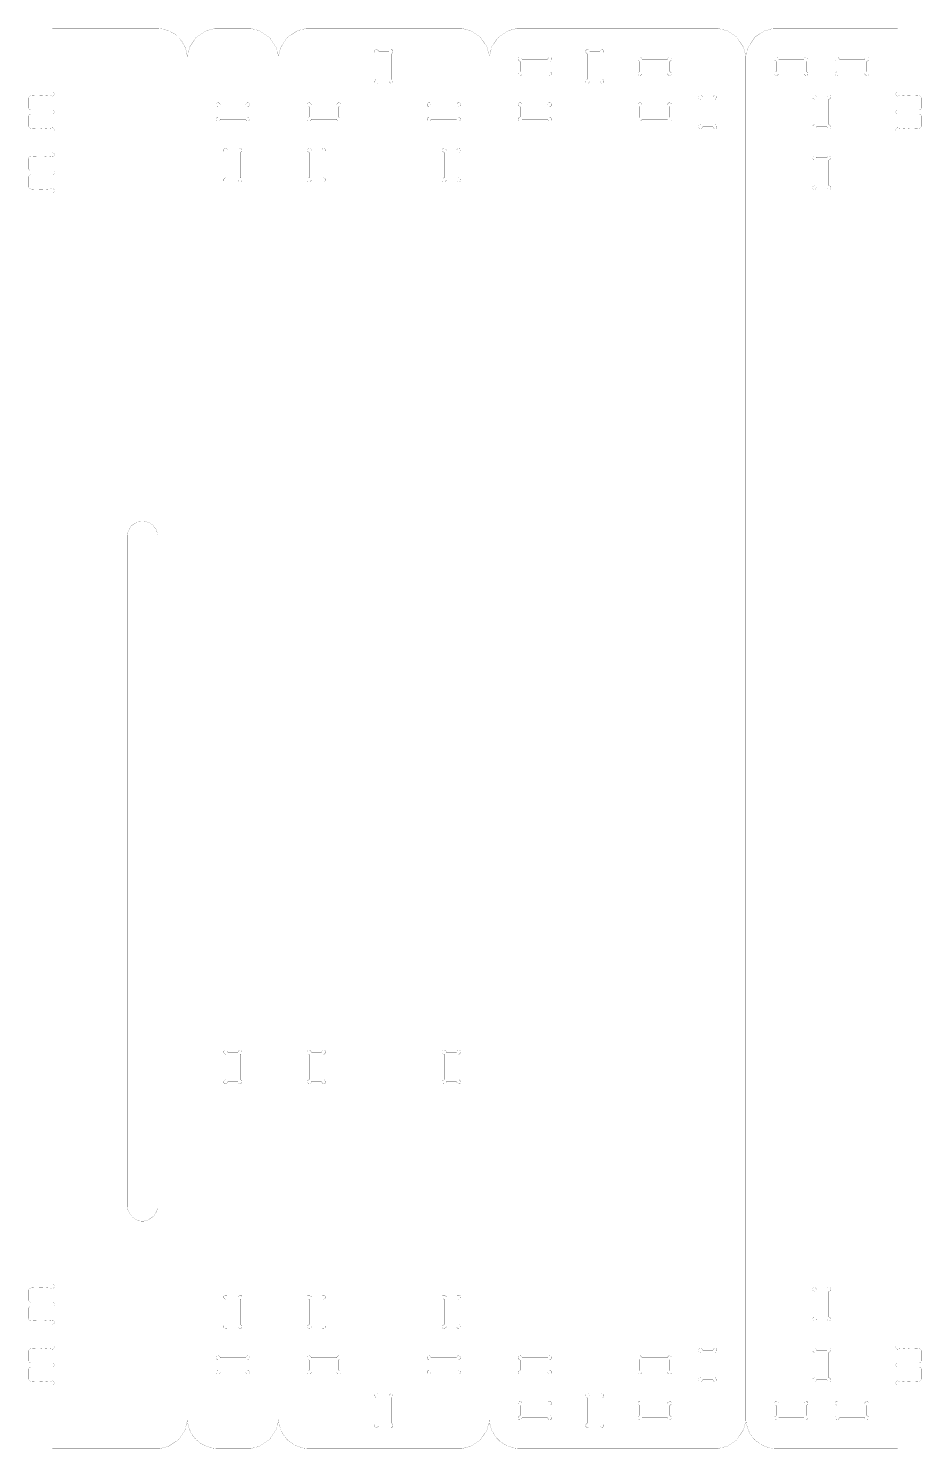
# Model space of a CAD drawing. Extents: x 0.1 to 59.9, y 0.1 to 11.9.
# Drawn here: x 36.07 to 43.42, y 0.24 to 11.93 of the extents above; entities that cross this region are included whole.
import ezdxf

# ---------------------------------------------------------------- set-up
doc = ezdxf.new("R2010")
doc.units = 0
doc.layers.add('L0D0_0', color=1, linetype='CONTINUOUS')

msp = doc.modelspace()

# ---------------------------------------------------------------- linework, layer by layer
at = {"layer": 'L0D0_0', "const_width": 0.001}
for points in [[(37.124, 11.932), (36.263, 11.932)], [(36.263, 11.409), (36.263, 11.932)], [(37.374, 11.682), (37.374, 11.694), (37.369, 11.731), (37.355, 11.778), (37.332, 11.821), (37.31, 11.85), (37.301, 11.859), (37.292, 11.868), (37.263, 11.89), (37.22, 11.913), (37.173, 11.927), (37.136, 11.932), (37.124, 11.932)], [(37.624, 11.932), (37.6, 11.932), (37.527, 11.912), (37.447, 11.859), (37.394, 11.779), (37.374, 11.706), (37.374, 11.682)], [(37.624, 11.932), (37.874, 11.932)], [(38.124, 11.682), (38.124, 11.706), (38.105, 11.779), (38.051, 11.859), (37.972, 11.912), (37.899, 11.932), (37.874, 11.932)], [(38.374, 11.932), (38.35, 11.932), (38.277, 11.912), (38.197, 11.859), (38.144, 11.779), (38.124, 11.706), (38.124, 11.682)], [(38.374, 11.932), (39.611, 11.932)], [(39.861, 11.682), (39.861, 11.706), (39.841, 11.779), (39.787, 11.859), (39.708, 11.912), (39.635, 11.932), (39.611, 11.932)], [(40.111, 11.932), (40.086, 11.932), (40.013, 11.912), (39.934, 11.859), (39.88, 11.779), (39.861, 11.706), (39.861, 11.682)], [(41.722, 11.932), (40.111, 11.932)], [(41.972, 11.682), (41.972, 11.706), (41.952, 11.779), (41.899, 11.859), (41.819, 11.912), (41.746, 11.932), (41.722, 11.932)], [(42.222, 11.932), (42.198, 11.932), (42.125, 11.912), (42.045, 11.859), (41.992, 11.779), (41.972, 11.706), (41.972, 11.682)], [(42.222, 11.932), (43.222, 11.932)], [(43.222, 11.932), (43.222, 11.409)], [(38.95, 11.742), (38.95, 11.745), (38.939, 11.757), (38.924, 11.756), (38.921, 11.753), (38.918, 11.751), (38.917, 11.735), (38.929, 11.725), (38.933, 11.725)], [(38.933, 11.514), (38.933, 11.725)], [(39.035, 11.742), (38.95, 11.742)], [(39.052, 11.725), (39.056, 11.725), (39.067, 11.735), (39.066, 11.751), (39.064, 11.753), (39.061, 11.756), (39.046, 11.757), (39.035, 11.745), (39.035, 11.742)], [(39.052, 11.514), (39.052, 11.725)], [(40.13, 11.679), (40.13, 11.683), (40.12, 11.695), (40.104, 11.694), (40.102, 11.691), (40.099, 11.688), (40.098, 11.673), (40.11, 11.662), (40.114, 11.662)], [(40.358, 11.662), (40.361, 11.662), (40.373, 11.673), (40.372, 11.688), (40.369, 11.691), (40.367, 11.694), (40.351, 11.695), (40.341, 11.683), (40.341, 11.679)], [(40.686, 11.742), (40.686, 11.745), (40.676, 11.757), (40.66, 11.756), (40.657, 11.753), (40.655, 11.751), (40.654, 11.735), (40.665, 11.725), (40.669, 11.725)], [(40.669, 11.514), (40.669, 11.725)], [(40.772, 11.742), (40.686, 11.742)], [(40.788, 11.725), (40.792, 11.725), (40.804, 11.735), (40.803, 11.751), (40.8, 11.753), (40.797, 11.756), (40.782, 11.757), (40.772, 11.745), (40.772, 11.742)], [(40.788, 11.514), (40.788, 11.725)], [(41.117, 11.679), (41.117, 11.683), (41.106, 11.695), (41.091, 11.694), (41.088, 11.691), (41.085, 11.688), (41.084, 11.673), (41.096, 11.662), (41.1, 11.662)], [(41.344, 11.662), (41.348, 11.662), (41.359, 11.673), (41.358, 11.688), (41.356, 11.691), (41.353, 11.694), (41.338, 11.695), (41.327, 11.683), (41.327, 11.679)], [(42.242, 11.679), (42.242, 11.683), (42.231, 11.695), (42.216, 11.694), (42.213, 11.691), (42.21, 11.688), (42.209, 11.673), (42.221, 11.662), (42.225, 11.662)], [(42.469, 11.662), (42.473, 11.662), (42.484, 11.673), (42.483, 11.688), (42.481, 11.691), (42.478, 11.694), (42.463, 11.695), (42.452, 11.683), (42.452, 11.679)], [(42.742, 11.679), (42.742, 11.683), (42.731, 11.695), (42.716, 11.694), (42.713, 11.691), (42.71, 11.688), (42.709, 11.673), (42.721, 11.662), (42.725, 11.662)], [(42.969, 11.662), (42.973, 11.662), (42.984, 11.673), (42.983, 11.688), (42.981, 11.691), (42.978, 11.694), (42.963, 11.695), (42.952, 11.683), (42.952, 11.679)], [(37.374, 11.682), (37.374, 0.492)], [(38.124, 11.682), (38.124, 0.492)], [(39.861, 0.492), (39.861, 11.682)], [(40.114, 11.577), (40.11, 11.577), (40.098, 11.566), (40.099, 11.551), (40.102, 11.548), (40.104, 11.546), (40.12, 11.545), (40.13, 11.556), (40.13, 11.56)], [(40.114, 11.577), (40.114, 11.662)], [(40.13, 11.679), (40.341, 11.679)], [(40.341, 11.56), (40.341, 11.556), (40.351, 11.545), (40.367, 11.546), (40.369, 11.548), (40.372, 11.551), (40.373, 11.566), (40.361, 11.577), (40.358, 11.577)], [(40.358, 11.577), (40.358, 11.662)], [(41.1, 11.577), (41.096, 11.577), (41.084, 11.566), (41.085, 11.551), (41.088, 11.548), (41.091, 11.546), (41.106, 11.545), (41.117, 11.556), (41.117, 11.56)], [(41.1, 11.577), (41.1, 11.662)], [(41.117, 11.679), (41.327, 11.679)], [(41.327, 11.56), (41.327, 11.556), (41.338, 11.545), (41.353, 11.546), (41.356, 11.548), (41.358, 11.551), (41.359, 11.566), (41.348, 11.577), (41.344, 11.577)], [(41.344, 11.577), (41.344, 11.662)], [(41.972, 11.682), (41.972, 0.492)], [(42.225, 11.577), (42.221, 11.577), (42.209, 11.566), (42.21, 11.551), (42.213, 11.548), (42.216, 11.546), (42.231, 11.545), (42.242, 11.556), (42.242, 11.56)], [(42.225, 11.662), (42.225, 11.577)], [(42.242, 11.679), (42.452, 11.679)], [(42.452, 11.56), (42.452, 11.556), (42.463, 11.545), (42.478, 11.546), (42.481, 11.548), (42.483, 11.551), (42.484, 11.566), (42.473, 11.577), (42.469, 11.577)], [(42.469, 11.662), (42.469, 11.577)], [(42.725, 11.577), (42.721, 11.577), (42.709, 11.566), (42.71, 11.551), (42.713, 11.548), (42.716, 11.546), (42.731, 11.545), (42.742, 11.556), (42.742, 11.56)], [(42.725, 11.662), (42.725, 11.577)], [(42.742, 11.679), (42.952, 11.679)], [(42.952, 11.56), (42.952, 11.556), (42.963, 11.545), (42.978, 11.546), (42.981, 11.548), (42.983, 11.551), (42.984, 11.566), (42.973, 11.577), (42.969, 11.577)], [(42.969, 11.662), (42.969, 11.577)], [(38.933, 11.514), (38.929, 11.514), (38.917, 11.504), (38.918, 11.488), (38.921, 11.486), (38.924, 11.483), (38.939, 11.482), (38.95, 11.494), (38.95, 11.497)], [(39.035, 11.497), (38.95, 11.497)], [(39.035, 11.497), (39.035, 11.494), (39.046, 11.482), (39.061, 11.483), (39.064, 11.486), (39.066, 11.488), (39.067, 11.504), (39.056, 11.514), (39.052, 11.514)], [(40.13, 11.56), (40.341, 11.56)], [(40.669, 11.514), (40.665, 11.514), (40.654, 11.504), (40.655, 11.488), (40.657, 11.486), (40.66, 11.483), (40.676, 11.482), (40.686, 11.494), (40.686, 11.497)], [(40.772, 11.497), (40.686, 11.497)], [(40.772, 11.497), (40.772, 11.494), (40.782, 11.482), (40.797, 11.483), (40.8, 11.486), (40.803, 11.488), (40.804, 11.504), (40.792, 11.514), (40.788, 11.514)], [(41.117, 11.56), (41.327, 11.56)], [(42.242, 11.56), (42.452, 11.56)], [(42.742, 11.56), (42.952, 11.56)], [(36.083, 11.378), (36.081, 11.378), (36.071, 11.371), (36.066, 11.362), (36.066, 11.358)], [(36.066, 11.358), (36.066, 11.281)], [(36.263, 11.375), (36.248, 11.378), (36.173, 11.383), (36.098, 11.38), (36.083, 11.378)], [(36.263, 11.375), (36.266, 11.375), (36.276, 11.381), (36.28, 11.392), (36.276, 11.404), (36.266, 11.409), (36.263, 11.409)], [(41.617, 11.367), (41.617, 11.37), (41.606, 11.382), (41.591, 11.381), (41.588, 11.378), (41.585, 11.376), (41.584, 11.36), (41.596, 11.35), (41.6, 11.35)], [(41.6, 11.139), (41.6, 11.35)], [(41.702, 11.367), (41.617, 11.367)], [(41.719, 11.35), (41.723, 11.35), (41.734, 11.36), (41.733, 11.376), (41.731, 11.378), (41.728, 11.381), (41.713, 11.382), (41.702, 11.37), (41.702, 11.367)], [(41.719, 11.139), (41.719, 11.35)], [(42.554, 11.367), (42.554, 11.37), (42.544, 11.382), (42.528, 11.381), (42.526, 11.378), (42.523, 11.376), (42.522, 11.36), (42.533, 11.35), (42.537, 11.35)], [(42.537, 11.35), (42.537, 11.139)], [(42.64, 11.367), (42.554, 11.367)], [(42.656, 11.35), (42.66, 11.35), (42.672, 11.36), (42.671, 11.376), (42.668, 11.378), (42.666, 11.381), (42.65, 11.382), (42.64, 11.37), (42.64, 11.367)], [(42.656, 11.35), (42.656, 11.139)], [(43.222, 11.409), (43.219, 11.409), (43.209, 11.404), (43.205, 11.392), (43.209, 11.381), (43.219, 11.375), (43.222, 11.375)], [(43.402, 11.378), (43.387, 11.38), (43.312, 11.383), (43.237, 11.378), (43.222, 11.375)], [(43.419, 11.358), (43.419, 11.362), (43.414, 11.371), (43.404, 11.378), (43.402, 11.378)], [(43.419, 11.281), (43.419, 11.358)], [(36.066, 11.281), (36.066, 11.277), (36.072, 11.267), (36.082, 11.261), (36.086, 11.261)], [(36.086, 11.228), (36.082, 11.228), (36.072, 11.222), (36.066, 11.212), (36.066, 11.208)], [(36.086, 11.261), (36.263, 11.261)], [(36.086, 11.228), (36.263, 11.228)], [(36.263, 11.228), (36.266, 11.228), (36.276, 11.233), (36.28, 11.245), (36.276, 11.256), (36.266, 11.261), (36.263, 11.261)], [(37.644, 11.304), (37.644, 11.308), (37.634, 11.32), (37.618, 11.319), (37.615, 11.316), (37.613, 11.313), (37.612, 11.298), (37.623, 11.287), (37.627, 11.287)], [(37.627, 11.287), (37.627, 11.202)], [(37.855, 11.304), (37.644, 11.304)], [(37.871, 11.287), (37.875, 11.287), (37.887, 11.298), (37.886, 11.313), (37.883, 11.316), (37.88, 11.319), (37.865, 11.32), (37.855, 11.308), (37.855, 11.304)], [(37.871, 11.287), (37.871, 11.202)], [(38.394, 11.304), (38.394, 11.308), (38.384, 11.32), (38.368, 11.319), (38.365, 11.316), (38.363, 11.313), (38.362, 11.298), (38.373, 11.287), (38.377, 11.287)], [(38.377, 11.202), (38.377, 11.287)], [(38.394, 11.304), (38.605, 11.304)], [(38.621, 11.287), (38.625, 11.287), (38.637, 11.298), (38.636, 11.313), (38.633, 11.316), (38.63, 11.319), (38.615, 11.32), (38.605, 11.308), (38.605, 11.304)], [(38.621, 11.202), (38.621, 11.287)], [(39.38, 11.304), (39.38, 11.308), (39.37, 11.32), (39.354, 11.319), (39.352, 11.316), (39.349, 11.313), (39.348, 11.298), (39.36, 11.287), (39.364, 11.287)], [(39.364, 11.202), (39.364, 11.287)], [(39.38, 11.304), (39.591, 11.304)], [(39.608, 11.287), (39.611, 11.287), (39.623, 11.298), (39.622, 11.313), (39.619, 11.316), (39.617, 11.319), (39.601, 11.32), (39.591, 11.308), (39.591, 11.304)], [(39.608, 11.202), (39.608, 11.287)], [(40.13, 11.304), (40.13, 11.308), (40.12, 11.32), (40.104, 11.319), (40.102, 11.316), (40.099, 11.313), (40.098, 11.298), (40.11, 11.287), (40.114, 11.287)], [(40.114, 11.202), (40.114, 11.287)], [(40.13, 11.304), (40.341, 11.304)], [(40.358, 11.287), (40.361, 11.287), (40.373, 11.298), (40.372, 11.313), (40.369, 11.316), (40.367, 11.319), (40.351, 11.32), (40.341, 11.308), (40.341, 11.304)], [(40.358, 11.202), (40.358, 11.287)], [(41.117, 11.304), (41.117, 11.308), (41.106, 11.32), (41.091, 11.319), (41.088, 11.316), (41.085, 11.313), (41.084, 11.298), (41.096, 11.287), (41.1, 11.287)], [(41.1, 11.202), (41.1, 11.287)], [(41.117, 11.304), (41.327, 11.304)], [(41.344, 11.287), (41.348, 11.287), (41.359, 11.298), (41.358, 11.313), (41.356, 11.316), (41.353, 11.319), (41.338, 11.32), (41.327, 11.308), (41.327, 11.304)], [(41.344, 11.202), (41.344, 11.287)], [(43.222, 11.261), (43.219, 11.261), (43.209, 11.256), (43.205, 11.245), (43.209, 11.233), (43.219, 11.228), (43.222, 11.228)], [(43.222, 11.261), (43.399, 11.261)], [(43.222, 11.228), (43.399, 11.228)], [(43.399, 11.261), (43.403, 11.261), (43.413, 11.267), (43.419, 11.277), (43.419, 11.281)], [(43.419, 11.208), (43.419, 11.212), (43.413, 11.222), (43.403, 11.228), (43.399, 11.228)], [(36.066, 11.131), (36.066, 11.208)], [(36.066, 11.131), (36.066, 11.127), (36.071, 11.118), (36.081, 11.111), (36.083, 11.111)], [(36.083, 11.111), (36.098, 11.109), (36.173, 11.106), (36.248, 11.111), (36.263, 11.114)], [(36.263, 11.08), (36.266, 11.08), (36.276, 11.085), (36.28, 11.097), (36.276, 11.108), (36.266, 11.114), (36.263, 11.114)], [(37.627, 11.202), (37.623, 11.202), (37.612, 11.191), (37.613, 11.176), (37.615, 11.173), (37.618, 11.171), (37.634, 11.17), (37.644, 11.181), (37.644, 11.185)], [(37.855, 11.185), (37.644, 11.185)], [(37.855, 11.185), (37.855, 11.181), (37.865, 11.17), (37.88, 11.171), (37.883, 11.173), (37.886, 11.176), (37.887, 11.191), (37.875, 11.202), (37.871, 11.202)], [(38.377, 11.202), (38.373, 11.202), (38.362, 11.191), (38.363, 11.176), (38.365, 11.173), (38.368, 11.171), (38.384, 11.17), (38.394, 11.181), (38.394, 11.185)], [(38.394, 11.185), (38.605, 11.185)], [(38.605, 11.185), (38.605, 11.181), (38.615, 11.17), (38.63, 11.171), (38.633, 11.173), (38.636, 11.176), (38.637, 11.191), (38.625, 11.202), (38.621, 11.202)], [(39.364, 11.202), (39.36, 11.202), (39.348, 11.191), (39.349, 11.176), (39.352, 11.173), (39.354, 11.171), (39.37, 11.17), (39.38, 11.181), (39.38, 11.185)], [(39.38, 11.185), (39.591, 11.185)], [(39.591, 11.185), (39.591, 11.181), (39.601, 11.17), (39.617, 11.171), (39.619, 11.173), (39.622, 11.176), (39.623, 11.191), (39.611, 11.202), (39.608, 11.202)], [(40.114, 11.202), (40.11, 11.202), (40.098, 11.191), (40.099, 11.176), (40.102, 11.173), (40.104, 11.171), (40.12, 11.17), (40.13, 11.181), (40.13, 11.185)], [(40.13, 11.185), (40.341, 11.185)], [(40.341, 11.185), (40.341, 11.181), (40.351, 11.17), (40.367, 11.171), (40.369, 11.173), (40.372, 11.176), (40.373, 11.191), (40.361, 11.202), (40.358, 11.202)], [(41.1, 11.202), (41.096, 11.202), (41.084, 11.191), (41.085, 11.176), (41.088, 11.173), (41.091, 11.171), (41.106, 11.17), (41.117, 11.181), (41.117, 11.185)], [(41.117, 11.185), (41.327, 11.185)], [(41.327, 11.185), (41.327, 11.181), (41.338, 11.17), (41.353, 11.171), (41.356, 11.173), (41.358, 11.176), (41.359, 11.191), (41.348, 11.202), (41.344, 11.202)], [(41.6, 11.139), (41.596, 11.139), (41.584, 11.129), (41.585, 11.113), (41.588, 11.111), (41.591, 11.108), (41.606, 11.107), (41.617, 11.119), (41.617, 11.122)], [(41.702, 11.122), (41.617, 11.122)], [(41.702, 11.122), (41.702, 11.119), (41.713, 11.107), (41.728, 11.108), (41.731, 11.111), (41.733, 11.113), (41.734, 11.129), (41.723, 11.139), (41.719, 11.139)], [(42.537, 11.139), (42.533, 11.139), (42.522, 11.129), (42.523, 11.113), (42.526, 11.111), (42.528, 11.108), (42.544, 11.107), (42.554, 11.119), (42.554, 11.122)], [(42.64, 11.122), (42.554, 11.122)], [(42.64, 11.122), (42.64, 11.119), (42.65, 11.107), (42.666, 11.108), (42.668, 11.111), (42.671, 11.113), (42.672, 11.129), (42.66, 11.139), (42.656, 11.139)], [(43.222, 11.114), (43.219, 11.114), (43.209, 11.108), (43.205, 11.097), (43.209, 11.085), (43.219, 11.08), (43.222, 11.08)], [(43.222, 11.114), (43.237, 11.111), (43.312, 11.106), (43.387, 11.109), (43.402, 11.111)], [(43.402, 11.111), (43.404, 11.111), (43.414, 11.118), (43.419, 11.127), (43.419, 11.131)], [(43.419, 11.208), (43.419, 11.131)], [(36.263, 10.909), (36.263, 11.08)], [(43.222, 11.08), (43.222, 1.094)], [(36.083, 10.878), (36.081, 10.878), (36.071, 10.871), (36.066, 10.862), (36.066, 10.858)], [(36.263, 10.875), (36.248, 10.878), (36.173, 10.883), (36.098, 10.88), (36.083, 10.878)], [(36.263, 10.875), (36.266, 10.875), (36.276, 10.881), (36.28, 10.892), (36.276, 10.904), (36.266, 10.909), (36.263, 10.909)], [(37.706, 10.929), (37.706, 10.933), (37.696, 10.945), (37.68, 10.944), (37.678, 10.941), (37.675, 10.938), (37.674, 10.923), (37.686, 10.912), (37.69, 10.912)], [(37.69, 10.912), (37.69, 10.702)], [(37.706, 10.929), (37.792, 10.929)], [(37.809, 10.912), (37.813, 10.912), (37.824, 10.923), (37.823, 10.938), (37.821, 10.941), (37.818, 10.944), (37.802, 10.945), (37.792, 10.933), (37.792, 10.929)], [(37.809, 10.912), (37.809, 10.702)], [(38.394, 10.929), (38.394, 10.933), (38.384, 10.945), (38.368, 10.944), (38.365, 10.941), (38.363, 10.938), (38.362, 10.923), (38.373, 10.912), (38.377, 10.912)], [(38.377, 10.702), (38.377, 10.912)], [(38.48, 10.929), (38.394, 10.929)], [(38.496, 10.912), (38.5, 10.912), (38.512, 10.923), (38.511, 10.938), (38.508, 10.941), (38.505, 10.944), (38.49, 10.945), (38.48, 10.933), (38.48, 10.929)], [(38.496, 10.702), (38.496, 10.912)], [(39.505, 10.929), (39.505, 10.933), (39.495, 10.945), (39.479, 10.944), (39.477, 10.941), (39.474, 10.938), (39.473, 10.923), (39.485, 10.912), (39.489, 10.912)], [(39.489, 10.702), (39.489, 10.912)], [(39.591, 10.929), (39.505, 10.929)], [(39.608, 10.912), (39.611, 10.912), (39.623, 10.923), (39.622, 10.938), (39.619, 10.941), (39.617, 10.944), (39.601, 10.945), (39.591, 10.933), (39.591, 10.929)], [(39.608, 10.702), (39.608, 10.912)], [(42.554, 10.867), (42.554, 10.87), (42.544, 10.882), (42.528, 10.881), (42.526, 10.878), (42.523, 10.876), (42.522, 10.86), (42.533, 10.85), (42.537, 10.85)], [(42.656, 10.85), (42.66, 10.85), (42.672, 10.86), (42.671, 10.876), (42.668, 10.878), (42.666, 10.881), (42.65, 10.882), (42.64, 10.87), (42.64, 10.867)], [(36.066, 10.858), (36.066, 10.781)], [(36.066, 10.781), (36.066, 10.777), (36.072, 10.767), (36.082, 10.761), (36.086, 10.761)], [(36.086, 10.761), (36.263, 10.761)], [(36.263, 10.728), (36.266, 10.728), (36.276, 10.733), (36.28, 10.745), (36.276, 10.756), (36.266, 10.761), (36.263, 10.761)], [(42.537, 10.85), (42.537, 10.639)], [(42.64, 10.867), (42.554, 10.867)], [(42.656, 10.85), (42.656, 10.639)], [(36.086, 10.728), (36.082, 10.728), (36.072, 10.722), (36.066, 10.712), (36.066, 10.708)], [(36.066, 10.631), (36.066, 10.708)], [(36.086, 10.728), (36.263, 10.728)], [(37.69, 10.702), (37.686, 10.702), (37.674, 10.691), (37.675, 10.676), (37.678, 10.673), (37.68, 10.671), (37.696, 10.67), (37.706, 10.681), (37.706, 10.685)], [(37.706, 10.685), (37.792, 10.685)], [(37.792, 10.685), (37.792, 10.681), (37.802, 10.67), (37.818, 10.671), (37.821, 10.673), (37.823, 10.676), (37.824, 10.691), (37.813, 10.702), (37.809, 10.702)], [(38.377, 10.702), (38.373, 10.702), (38.362, 10.691), (38.363, 10.676), (38.365, 10.673), (38.368, 10.671), (38.384, 10.67), (38.394, 10.681), (38.394, 10.685)], [(38.48, 10.685), (38.394, 10.685)], [(38.48, 10.685), (38.48, 10.681), (38.49, 10.67), (38.505, 10.671), (38.508, 10.673), (38.511, 10.676), (38.512, 10.691), (38.5, 10.702), (38.496, 10.702)], [(39.489, 10.702), (39.485, 10.702), (39.473, 10.691), (39.474, 10.676), (39.477, 10.673), (39.479, 10.671), (39.495, 10.67), (39.505, 10.681), (39.505, 10.685)], [(39.591, 10.685), (39.505, 10.685)], [(39.591, 10.685), (39.591, 10.681), (39.601, 10.67), (39.617, 10.671), (39.619, 10.673), (39.622, 10.676), (39.623, 10.691), (39.611, 10.702), (39.608, 10.702)], [(42.537, 10.639), (42.533, 10.639), (42.522, 10.629), (42.523, 10.613), (42.526, 10.611), (42.528, 10.608), (42.544, 10.607), (42.554, 10.619), (42.554, 10.622)], [(42.64, 10.622), (42.64, 10.619), (42.65, 10.607), (42.666, 10.608), (42.668, 10.611), (42.671, 10.613), (42.672, 10.629), (42.66, 10.639), (42.656, 10.639)], [(36.066, 10.631), (36.066, 10.627), (36.071, 10.618), (36.081, 10.611), (36.083, 10.611)], [(36.083, 10.611), (36.098, 10.609), (36.173, 10.606), (36.248, 10.611), (36.263, 10.614)], [(36.263, 10.58), (36.266, 10.58), (36.276, 10.585), (36.28, 10.597), (36.276, 10.608), (36.266, 10.614), (36.263, 10.614)], [(36.263, 1.594), (36.263, 10.58)], [(42.64, 10.622), (42.554, 10.622)], [(37.13, 7.752), (37.13, 7.764), (37.12, 7.801), (37.093, 7.84), (37.053, 7.867), (37.017, 7.877), (37.005, 7.877), (36.992, 7.877), (36.956, 7.867), (36.916, 7.84), (36.889, 7.801), (36.879, 7.764), (36.879, 7.752)], [(36.879, 7.752), (36.879, 2.24)], [(37.13, 7.752), (37.13, 2.24)], [(37.706, 3.505), (37.706, 3.509), (37.696, 3.521), (37.68, 3.52), (37.678, 3.517), (37.675, 3.514), (37.674, 3.499), (37.686, 3.488), (37.69, 3.488)], [(37.809, 3.488), (37.813, 3.488), (37.824, 3.499), (37.823, 3.514), (37.821, 3.517), (37.818, 3.52), (37.802, 3.521), (37.792, 3.509), (37.792, 3.505)], [(38.394, 3.505), (38.394, 3.509), (38.384, 3.521), (38.368, 3.52), (38.365, 3.517), (38.363, 3.514), (38.362, 3.499), (38.373, 3.488), (38.377, 3.488)], [(38.496, 3.488), (38.5, 3.488), (38.512, 3.499), (38.511, 3.514), (38.508, 3.517), (38.505, 3.52), (38.49, 3.521), (38.48, 3.509), (38.48, 3.505)], [(39.505, 3.505), (39.505, 3.509), (39.495, 3.521), (39.479, 3.52), (39.477, 3.517), (39.474, 3.514), (39.473, 3.499), (39.485, 3.488), (39.489, 3.488)], [(39.608, 3.488), (39.611, 3.488), (39.623, 3.499), (39.622, 3.514), (39.619, 3.517), (39.617, 3.52), (39.601, 3.521), (39.591, 3.509), (39.591, 3.505)], [(37.69, 3.488), (37.69, 3.278)], [(37.706, 3.505), (37.792, 3.505)], [(37.809, 3.488), (37.809, 3.278)], [(38.377, 3.278), (38.377, 3.488)], [(38.48, 3.505), (38.394, 3.505)], [(38.496, 3.278), (38.496, 3.488)], [(39.489, 3.278), (39.489, 3.488)], [(39.591, 3.505), (39.505, 3.505)], [(39.608, 3.278), (39.608, 3.488)], [(37.69, 3.278), (37.686, 3.278), (37.674, 3.267), (37.675, 3.252), (37.678, 3.249), (37.68, 3.247), (37.696, 3.246), (37.706, 3.257), (37.706, 3.261)], [(37.792, 3.261), (37.792, 3.257), (37.802, 3.246), (37.818, 3.247), (37.821, 3.249), (37.823, 3.252), (37.824, 3.267), (37.813, 3.278), (37.809, 3.278)], [(38.377, 3.278), (38.373, 3.278), (38.362, 3.267), (38.363, 3.252), (38.365, 3.249), (38.368, 3.247), (38.384, 3.246), (38.394, 3.257), (38.394, 3.261)], [(38.48, 3.261), (38.48, 3.257), (38.49, 3.246), (38.505, 3.247), (38.508, 3.249), (38.511, 3.252), (38.512, 3.267), (38.5, 3.278), (38.496, 3.278)], [(39.489, 3.278), (39.485, 3.278), (39.473, 3.267), (39.474, 3.252), (39.477, 3.249), (39.479, 3.247), (39.495, 3.246), (39.505, 3.257), (39.505, 3.261)], [(39.591, 3.261), (39.591, 3.257), (39.601, 3.246), (39.617, 3.247), (39.619, 3.249), (39.622, 3.252), (39.623, 3.267), (39.611, 3.278), (39.608, 3.278)], [(37.706, 3.261), (37.792, 3.261)], [(38.48, 3.261), (38.394, 3.261)], [(39.591, 3.261), (39.505, 3.261)], [(36.879, 2.24), (36.879, 2.227), (36.889, 2.191), (36.916, 2.151), (36.956, 2.124), (36.992, 2.114), (37.005, 2.114), (37.017, 2.114), (37.053, 2.124), (37.093, 2.151), (37.12, 2.191), (37.13, 2.227), (37.13, 2.24)], [(36.083, 1.563), (36.081, 1.563), (36.071, 1.556), (36.066, 1.547), (36.066, 1.543)], [(36.066, 1.543), (36.066, 1.466)], [(36.263, 1.56), (36.248, 1.563), (36.173, 1.568), (36.098, 1.565), (36.083, 1.563)], [(36.263, 1.56), (36.266, 1.56), (36.276, 1.566), (36.28, 1.577), (36.276, 1.589), (36.266, 1.594), (36.263, 1.594)], [(42.554, 1.552), (42.554, 1.556), (42.544, 1.567), (42.528, 1.566), (42.526, 1.563), (42.523, 1.561), (42.522, 1.545), (42.533, 1.535), (42.537, 1.535)], [(42.537, 1.535), (42.537, 1.324)], [(42.64, 1.552), (42.554, 1.552)], [(42.656, 1.535), (42.66, 1.535), (42.672, 1.545), (42.671, 1.561), (42.668, 1.563), (42.666, 1.566), (42.65, 1.567), (42.64, 1.556), (42.64, 1.552)], [(42.656, 1.535), (42.656, 1.324)], [(36.066, 1.466), (36.066, 1.463), (36.072, 1.452), (36.082, 1.446), (36.086, 1.446)], [(36.086, 1.413), (36.082, 1.413), (36.072, 1.407), (36.066, 1.397), (36.066, 1.393)], [(36.086, 1.446), (36.263, 1.446)], [(36.086, 1.413), (36.263, 1.413)], [(36.263, 1.413), (36.266, 1.413), (36.276, 1.418), (36.28, 1.43), (36.276, 1.441), (36.266, 1.446), (36.263, 1.446)], [(37.706, 1.489), (37.706, 1.493), (37.696, 1.505), (37.68, 1.504), (37.678, 1.501), (37.675, 1.498), (37.674, 1.483), (37.686, 1.472), (37.69, 1.472)], [(37.69, 1.472), (37.69, 1.262)], [(37.706, 1.489), (37.792, 1.489)], [(37.809, 1.472), (37.813, 1.472), (37.824, 1.483), (37.823, 1.498), (37.821, 1.501), (37.818, 1.504), (37.802, 1.505), (37.792, 1.493), (37.792, 1.489)], [(37.809, 1.472), (37.809, 1.262)], [(38.394, 1.489), (38.394, 1.493), (38.384, 1.505), (38.368, 1.504), (38.365, 1.501), (38.363, 1.498), (38.362, 1.483), (38.373, 1.472), (38.377, 1.472)], [(38.377, 1.262), (38.377, 1.472)], [(38.48, 1.489), (38.394, 1.489)], [(38.496, 1.472), (38.5, 1.472), (38.512, 1.483), (38.511, 1.498), (38.508, 1.501), (38.505, 1.504), (38.49, 1.505), (38.48, 1.493), (38.48, 1.489)], [(38.496, 1.262), (38.496, 1.472)], [(39.505, 1.489), (39.505, 1.493), (39.495, 1.505), (39.479, 1.504), (39.477, 1.501), (39.474, 1.498), (39.473, 1.483), (39.485, 1.472), (39.489, 1.472)], [(39.489, 1.262), (39.489, 1.472)], [(39.591, 1.489), (39.505, 1.489)], [(39.608, 1.472), (39.611, 1.472), (39.623, 1.483), (39.622, 1.498), (39.619, 1.501), (39.617, 1.504), (39.601, 1.505), (39.591, 1.493), (39.591, 1.489)], [(39.608, 1.262), (39.608, 1.472)], [(36.066, 1.316), (36.066, 1.393)], [(36.066, 1.316), (36.066, 1.312), (36.071, 1.303), (36.081, 1.297), (36.083, 1.296)], [(36.083, 1.296), (36.098, 1.294), (36.173, 1.291), (36.248, 1.296), (36.263, 1.299)], [(36.263, 1.265), (36.266, 1.265), (36.276, 1.27), (36.28, 1.282), (36.276, 1.293), (36.266, 1.299), (36.263, 1.299)], [(42.537, 1.324), (42.533, 1.324), (42.522, 1.314), (42.523, 1.298), (42.526, 1.296), (42.528, 1.293), (42.544, 1.292), (42.554, 1.304), (42.554, 1.308)], [(42.64, 1.308), (42.554, 1.308)], [(42.64, 1.308), (42.64, 1.304), (42.65, 1.292), (42.666, 1.293), (42.668, 1.296), (42.671, 1.298), (42.672, 1.314), (42.66, 1.324), (42.656, 1.324)], [(36.263, 1.094), (36.263, 1.265)], [(37.69, 1.262), (37.686, 1.262), (37.674, 1.251), (37.675, 1.236), (37.678, 1.233), (37.68, 1.231), (37.696, 1.23), (37.706, 1.241), (37.706, 1.245)], [(37.706, 1.245), (37.792, 1.245)], [(37.792, 1.245), (37.792, 1.241), (37.802, 1.23), (37.818, 1.231), (37.821, 1.233), (37.823, 1.236), (37.824, 1.251), (37.813, 1.262), (37.809, 1.262)], [(38.377, 1.262), (38.373, 1.262), (38.362, 1.251), (38.363, 1.236), (38.365, 1.233), (38.368, 1.231), (38.384, 1.23), (38.394, 1.241), (38.394, 1.245)], [(38.48, 1.245), (38.394, 1.245)], [(38.48, 1.245), (38.48, 1.241), (38.49, 1.23), (38.505, 1.231), (38.508, 1.233), (38.511, 1.236), (38.512, 1.251), (38.5, 1.262), (38.496, 1.262)], [(39.489, 1.262), (39.485, 1.262), (39.473, 1.251), (39.474, 1.236), (39.477, 1.233), (39.479, 1.231), (39.495, 1.23), (39.505, 1.241), (39.505, 1.245)], [(39.591, 1.245), (39.505, 1.245)], [(39.591, 1.245), (39.591, 1.241), (39.601, 1.23), (39.617, 1.231), (39.619, 1.233), (39.622, 1.236), (39.623, 1.251), (39.611, 1.262), (39.608, 1.262)], [(36.083, 1.063), (36.081, 1.063), (36.071, 1.056), (36.066, 1.047), (36.066, 1.043)], [(36.263, 1.06), (36.248, 1.063), (36.173, 1.068), (36.098, 1.065), (36.083, 1.063)], [(36.263, 1.06), (36.266, 1.06), (36.276, 1.066), (36.28, 1.077), (36.276, 1.089), (36.266, 1.094), (36.263, 1.094)], [(41.617, 1.052), (41.617, 1.056), (41.606, 1.067), (41.591, 1.066), (41.588, 1.063), (41.585, 1.061), (41.584, 1.045), (41.596, 1.035), (41.6, 1.035)], [(41.702, 1.052), (41.617, 1.052)], [(41.719, 1.035), (41.723, 1.035), (41.734, 1.045), (41.733, 1.061), (41.731, 1.063), (41.728, 1.066), (41.713, 1.067), (41.702, 1.056), (41.702, 1.052)], [(42.554, 1.052), (42.554, 1.056), (42.544, 1.067), (42.528, 1.066), (42.526, 1.063), (42.523, 1.061), (42.522, 1.045), (42.533, 1.035), (42.537, 1.035)], [(42.64, 1.052), (42.554, 1.052)], [(42.656, 1.035), (42.66, 1.035), (42.672, 1.045), (42.671, 1.061), (42.668, 1.063), (42.666, 1.066), (42.65, 1.067), (42.64, 1.056), (42.64, 1.052)], [(43.222, 1.094), (43.219, 1.094), (43.209, 1.089), (43.205, 1.077), (43.209, 1.066), (43.219, 1.06), (43.222, 1.06)], [(43.402, 1.063), (43.387, 1.065), (43.312, 1.068), (43.237, 1.063), (43.222, 1.06)], [(43.419, 1.043), (43.419, 1.047), (43.414, 1.056), (43.404, 1.063), (43.402, 1.063)], [(36.066, 1.043), (36.066, 0.966)], [(36.066, 0.966), (36.066, 0.963), (36.072, 0.952), (36.082, 0.946), (36.086, 0.946)], [(36.086, 0.946), (36.263, 0.946)], [(36.263, 0.913), (36.266, 0.913), (36.276, 0.918), (36.28, 0.93), (36.276, 0.941), (36.266, 0.946), (36.263, 0.946)], [(37.644, 0.989), (37.644, 0.993), (37.634, 1.005), (37.618, 1.004), (37.615, 1.001), (37.613, 0.998), (37.612, 0.983), (37.623, 0.972), (37.627, 0.972)], [(37.627, 0.972), (37.627, 0.887)], [(37.855, 0.989), (37.644, 0.989)], [(37.871, 0.972), (37.875, 0.972), (37.887, 0.983), (37.886, 0.998), (37.883, 1.001), (37.88, 1.004), (37.865, 1.005), (37.855, 0.993), (37.855, 0.989)], [(37.871, 0.972), (37.871, 0.887)], [(38.394, 0.989), (38.394, 0.993), (38.384, 1.005), (38.368, 1.004), (38.365, 1.001), (38.363, 0.998), (38.362, 0.983), (38.373, 0.972), (38.377, 0.972)], [(38.377, 0.887), (38.377, 0.972)], [(38.394, 0.989), (38.605, 0.989)], [(38.621, 0.972), (38.625, 0.972), (38.637, 0.983), (38.636, 0.998), (38.633, 1.001), (38.63, 1.004), (38.615, 1.005), (38.605, 0.993), (38.605, 0.989)], [(38.621, 0.887), (38.621, 0.972)], [(39.38, 0.989), (39.38, 0.993), (39.37, 1.005), (39.354, 1.004), (39.352, 1.001), (39.349, 0.998), (39.348, 0.983), (39.36, 0.972), (39.364, 0.972)], [(39.364, 0.887), (39.364, 0.972)], [(39.38, 0.989), (39.591, 0.989)], [(39.608, 0.972), (39.611, 0.972), (39.623, 0.983), (39.622, 0.998), (39.619, 1.001), (39.617, 1.004), (39.601, 1.005), (39.591, 0.993), (39.591, 0.989)], [(39.608, 0.887), (39.608, 0.972)], [(40.13, 0.989), (40.13, 0.993), (40.12, 1.005), (40.104, 1.004), (40.102, 1.001), (40.099, 0.998), (40.098, 0.983), (40.11, 0.972), (40.114, 0.972)], [(40.114, 0.887), (40.114, 0.972)], [(40.13, 0.989), (40.341, 0.989)], [(40.358, 0.972), (40.361, 0.972), (40.373, 0.983), (40.372, 0.998), (40.369, 1.001), (40.367, 1.004), (40.351, 1.005), (40.341, 0.993), (40.341, 0.989)], [(40.358, 0.887), (40.358, 0.972)], [(41.117, 0.989), (41.117, 0.993), (41.106, 1.005), (41.091, 1.004), (41.088, 1.001), (41.085, 0.998), (41.084, 0.983), (41.096, 0.972), (41.1, 0.972)], [(41.1, 0.887), (41.1, 0.972)], [(41.117, 0.989), (41.327, 0.989)], [(41.344, 0.972), (41.348, 0.972), (41.359, 0.983), (41.358, 0.998), (41.356, 1.001), (41.353, 1.004), (41.338, 1.005), (41.327, 0.993), (41.327, 0.989)], [(41.344, 0.887), (41.344, 0.972)], [(41.6, 0.824), (41.6, 1.035)], [(41.719, 0.824), (41.719, 1.035)], [(42.537, 1.035), (42.537, 0.824)], [(42.656, 1.035), (42.656, 0.824)], [(43.222, 0.946), (43.219, 0.946), (43.209, 0.941), (43.205, 0.93), (43.209, 0.918), (43.219, 0.913), (43.222, 0.913)], [(43.222, 0.946), (43.399, 0.946)], [(43.399, 0.946), (43.403, 0.946), (43.413, 0.952), (43.419, 0.963), (43.419, 0.966)], [(43.419, 0.966), (43.419, 1.043)], [(36.086, 0.913), (36.082, 0.913), (36.072, 0.907), (36.066, 0.897), (36.066, 0.893)], [(36.066, 0.816), (36.066, 0.893)], [(36.086, 0.913), (36.263, 0.913)], [(37.627, 0.887), (37.623, 0.887), (37.612, 0.876), (37.613, 0.861), (37.615, 0.858), (37.618, 0.856), (37.634, 0.855), (37.644, 0.866), (37.644, 0.87)], [(37.855, 0.87), (37.644, 0.87)], [(37.855, 0.87), (37.855, 0.866), (37.865, 0.855), (37.88, 0.856), (37.883, 0.858), (37.886, 0.861), (37.887, 0.876), (37.875, 0.887), (37.871, 0.887)], [(38.377, 0.887), (38.373, 0.887), (38.362, 0.876), (38.363, 0.861), (38.365, 0.858), (38.368, 0.856), (38.384, 0.855), (38.394, 0.866), (38.394, 0.87)], [(38.394, 0.87), (38.605, 0.87)], [(38.605, 0.87), (38.605, 0.866), (38.615, 0.855), (38.63, 0.856), (38.633, 0.858), (38.636, 0.861), (38.637, 0.876), (38.625, 0.887), (38.621, 0.887)], [(39.364, 0.887), (39.36, 0.887), (39.348, 0.876), (39.349, 0.861), (39.352, 0.858), (39.354, 0.856), (39.37, 0.855), (39.38, 0.866), (39.38, 0.87)], [(39.38, 0.87), (39.591, 0.87)], [(39.591, 0.87), (39.591, 0.866), (39.601, 0.855), (39.617, 0.856), (39.619, 0.858), (39.622, 0.861), (39.623, 0.876), (39.611, 0.887), (39.608, 0.887)], [(40.114, 0.887), (40.11, 0.887), (40.098, 0.876), (40.099, 0.861), (40.102, 0.858), (40.104, 0.856), (40.12, 0.855), (40.13, 0.866), (40.13, 0.87)], [(40.13, 0.87), (40.341, 0.87)], [(40.341, 0.87), (40.341, 0.866), (40.351, 0.855), (40.367, 0.856), (40.369, 0.858), (40.372, 0.861), (40.373, 0.876), (40.361, 0.887), (40.358, 0.887)], [(41.1, 0.887), (41.096, 0.887), (41.084, 0.876), (41.085, 0.861), (41.088, 0.858), (41.091, 0.856), (41.106, 0.855), (41.117, 0.866), (41.117, 0.87)], [(41.117, 0.87), (41.327, 0.87)], [(41.327, 0.87), (41.327, 0.866), (41.338, 0.855), (41.353, 0.856), (41.356, 0.858), (41.358, 0.861), (41.359, 0.876), (41.348, 0.887), (41.344, 0.887)], [(41.6, 0.824), (41.596, 0.824), (41.584, 0.814), (41.585, 0.798), (41.588, 0.796), (41.591, 0.793), (41.606, 0.792), (41.617, 0.804), (41.617, 0.808)], [(41.702, 0.808), (41.702, 0.804), (41.713, 0.792), (41.728, 0.793), (41.731, 0.796), (41.733, 0.798), (41.734, 0.814), (41.723, 0.824), (41.719, 0.824)], [(42.537, 0.824), (42.533, 0.824), (42.522, 0.814), (42.523, 0.798), (42.526, 0.796), (42.528, 0.793), (42.544, 0.792), (42.554, 0.804), (42.554, 0.808)], [(42.64, 0.808), (42.64, 0.804), (42.65, 0.792), (42.666, 0.793), (42.668, 0.796), (42.671, 0.798), (42.672, 0.814), (42.66, 0.824), (42.656, 0.824)], [(43.222, 0.913), (43.399, 0.913)], [(43.419, 0.893), (43.419, 0.897), (43.413, 0.907), (43.403, 0.913), (43.399, 0.913)], [(43.419, 0.893), (43.419, 0.816)], [(36.066, 0.816), (36.066, 0.812), (36.071, 0.803), (36.081, 0.796), (36.083, 0.796)], [(36.083, 0.796), (36.098, 0.794), (36.173, 0.791), (36.248, 0.796), (36.263, 0.799)], [(36.263, 0.765), (36.266, 0.765), (36.276, 0.77), (36.28, 0.782), (36.276, 0.793), (36.266, 0.799), (36.263, 0.799)], [(36.263, 0.242), (36.263, 0.765)], [(41.702, 0.808), (41.617, 0.808)], [(42.64, 0.808), (42.554, 0.808)], [(43.222, 0.799), (43.219, 0.799), (43.209, 0.793), (43.205, 0.782), (43.209, 0.77), (43.219, 0.765), (43.222, 0.765)], [(43.222, 0.799), (43.237, 0.796), (43.312, 0.791), (43.387, 0.794), (43.402, 0.796)], [(43.222, 0.765), (43.222, 0.242)], [(43.402, 0.796), (43.404, 0.796), (43.414, 0.803), (43.419, 0.812), (43.419, 0.816)], [(38.95, 0.677), (38.95, 0.681), (38.939, 0.692), (38.924, 0.691), (38.921, 0.688), (38.918, 0.686), (38.917, 0.67), (38.929, 0.66), (38.933, 0.66)], [(38.933, 0.449), (38.933, 0.66)], [(39.035, 0.677), (38.95, 0.677)], [(39.052, 0.66), (39.056, 0.66), (39.067, 0.67), (39.066, 0.686), (39.064, 0.688), (39.061, 0.691), (39.046, 0.692), (39.035, 0.681), (39.035, 0.677)], [(39.052, 0.449), (39.052, 0.66)], [(40.13, 0.614), (40.13, 0.618), (40.12, 0.63), (40.104, 0.629), (40.102, 0.626), (40.099, 0.623), (40.098, 0.608), (40.11, 0.597), (40.114, 0.597)], [(40.114, 0.512), (40.114, 0.597)], [(40.13, 0.614), (40.341, 0.614)], [(40.358, 0.597), (40.361, 0.597), (40.373, 0.608), (40.372, 0.623), (40.369, 0.626), (40.367, 0.629), (40.351, 0.63), (40.341, 0.618), (40.341, 0.614)], [(40.358, 0.512), (40.358, 0.597)], [(40.686, 0.677), (40.686, 0.681), (40.676, 0.692), (40.66, 0.691), (40.657, 0.688), (40.655, 0.686), (40.654, 0.67), (40.665, 0.66), (40.669, 0.66)], [(40.669, 0.449), (40.669, 0.66)], [(40.772, 0.677), (40.686, 0.677)], [(40.788, 0.66), (40.792, 0.66), (40.804, 0.67), (40.803, 0.686), (40.8, 0.688), (40.797, 0.691), (40.782, 0.692), (40.772, 0.681), (40.772, 0.677)], [(40.788, 0.449), (40.788, 0.66)], [(41.117, 0.614), (41.117, 0.618), (41.106, 0.63), (41.091, 0.629), (41.088, 0.626), (41.085, 0.623), (41.084, 0.608), (41.096, 0.597), (41.1, 0.597)], [(41.1, 0.512), (41.1, 0.597)], [(41.117, 0.614), (41.327, 0.614)], [(41.344, 0.597), (41.348, 0.597), (41.359, 0.608), (41.358, 0.623), (41.356, 0.626), (41.353, 0.629), (41.338, 0.63), (41.327, 0.618), (41.327, 0.614)], [(41.344, 0.512), (41.344, 0.597)], [(42.242, 0.614), (42.242, 0.618), (42.231, 0.63), (42.216, 0.629), (42.213, 0.626), (42.21, 0.623), (42.209, 0.608), (42.221, 0.597), (42.225, 0.597)], [(42.225, 0.597), (42.225, 0.512)], [(42.242, 0.614), (42.452, 0.614)], [(42.469, 0.597), (42.473, 0.597), (42.484, 0.608), (42.483, 0.623), (42.481, 0.626), (42.478, 0.629), (42.463, 0.63), (42.452, 0.618), (42.452, 0.614)], [(42.469, 0.597), (42.469, 0.512)], [(42.742, 0.614), (42.742, 0.618), (42.731, 0.63), (42.716, 0.629), (42.713, 0.626), (42.71, 0.623), (42.709, 0.608), (42.721, 0.597), (42.725, 0.597)], [(42.725, 0.597), (42.725, 0.512)], [(42.742, 0.614), (42.952, 0.614)], [(42.969, 0.597), (42.973, 0.597), (42.984, 0.608), (42.983, 0.623), (42.981, 0.626), (42.978, 0.629), (42.963, 0.63), (42.952, 0.618), (42.952, 0.614)], [(42.969, 0.597), (42.969, 0.512)], [(37.124, 0.242), (37.149, 0.242), (37.222, 0.262), (37.301, 0.315), (37.355, 0.395), (37.374, 0.468), (37.374, 0.492)], [(37.374, 0.492), (37.374, 0.48), (37.379, 0.443), (37.393, 0.396), (37.416, 0.353), (37.439, 0.324), (37.447, 0.315), (37.456, 0.307), (37.485, 0.284), (37.529, 0.261), (37.575, 0.247), (37.612, 0.242), (37.624, 0.242)], [(37.874, 0.242), (37.899, 0.242), (37.972, 0.262), (38.051, 0.315), (38.105, 0.395), (38.124, 0.468), (38.124, 0.492)], [(38.124, 0.492), (38.124, 0.48), (38.129, 0.443), (38.143, 0.396), (38.166, 0.353), (38.189, 0.324), (38.197, 0.315), (38.206, 0.307), (38.236, 0.284), (38.279, 0.261), (38.325, 0.247), (38.362, 0.242), (38.374, 0.242)], [(39.611, 0.242), (39.635, 0.242), (39.708, 0.262), (39.787, 0.315), (39.841, 0.395), (39.861, 0.468), (39.861, 0.492)], [(39.861, 0.492), (39.861, 0.48), (39.865, 0.443), (39.88, 0.396), (39.903, 0.353), (39.925, 0.324), (39.934, 0.315), (39.942, 0.307), (39.972, 0.284), (40.015, 0.261), (40.062, 0.247), (40.098, 0.242), (40.111, 0.242)], [(40.114, 0.512), (40.11, 0.512), (40.098, 0.501), (40.099, 0.486), (40.102, 0.483), (40.104, 0.481), (40.12, 0.48), (40.13, 0.491), (40.13, 0.495)], [(40.13, 0.495), (40.341, 0.495)], [(40.341, 0.495), (40.341, 0.491), (40.351, 0.48), (40.367, 0.481), (40.369, 0.483), (40.372, 0.486), (40.373, 0.501), (40.361, 0.512), (40.358, 0.512)], [(41.1, 0.512), (41.096, 0.512), (41.084, 0.501), (41.085, 0.486), (41.088, 0.483), (41.091, 0.481), (41.106, 0.48), (41.117, 0.491), (41.117, 0.495)], [(41.117, 0.495), (41.327, 0.495)], [(41.327, 0.495), (41.327, 0.491), (41.338, 0.48), (41.353, 0.481), (41.356, 0.483), (41.358, 0.486), (41.359, 0.501), (41.348, 0.512), (41.344, 0.512)], [(41.722, 0.242), (41.746, 0.242), (41.819, 0.262), (41.899, 0.315), (41.952, 0.395), (41.972, 0.468), (41.972, 0.492)], [(41.972, 0.492), (41.972, 0.48), (41.977, 0.443), (41.991, 0.396), (42.014, 0.353), (42.036, 0.324), (42.045, 0.315), (42.054, 0.307), (42.083, 0.284), (42.126, 0.261), (42.173, 0.247), (42.21, 0.242), (42.222, 0.242)], [(42.225, 0.512), (42.221, 0.512), (42.209, 0.501), (42.21, 0.486), (42.213, 0.483), (42.216, 0.481), (42.231, 0.48), (42.242, 0.491), (42.242, 0.495)], [(42.242, 0.495), (42.452, 0.495)], [(42.452, 0.495), (42.452, 0.491), (42.463, 0.48), (42.478, 0.481), (42.481, 0.483), (42.483, 0.486), (42.484, 0.501), (42.473, 0.512), (42.469, 0.512)], [(42.725, 0.512), (42.721, 0.512), (42.709, 0.501), (42.71, 0.486), (42.713, 0.483), (42.716, 0.481), (42.731, 0.48), (42.742, 0.491), (42.742, 0.495)], [(42.742, 0.495), (42.952, 0.495)], [(42.952, 0.495), (42.952, 0.491), (42.963, 0.48), (42.978, 0.481), (42.981, 0.483), (42.983, 0.486), (42.984, 0.501), (42.973, 0.512), (42.969, 0.512)], [(38.933, 0.449), (38.929, 0.449), (38.917, 0.439), (38.918, 0.423), (38.921, 0.421), (38.924, 0.418), (38.939, 0.417), (38.95, 0.429), (38.95, 0.433)], [(39.035, 0.433), (38.95, 0.433)], [(39.035, 0.433), (39.035, 0.429), (39.046, 0.417), (39.061, 0.418), (39.064, 0.421), (39.066, 0.423), (39.067, 0.439), (39.056, 0.449), (39.052, 0.449)], [(40.669, 0.449), (40.665, 0.449), (40.654, 0.439), (40.655, 0.423), (40.657, 0.421), (40.66, 0.418), (40.676, 0.417), (40.686, 0.429), (40.686, 0.433)], [(40.772, 0.433), (40.686, 0.433)], [(40.772, 0.433), (40.772, 0.429), (40.782, 0.417), (40.797, 0.418), (40.8, 0.421), (40.803, 0.423), (40.804, 0.439), (40.792, 0.449), (40.788, 0.449)], [(37.124, 0.242), (36.263, 0.242)], [(37.624, 0.242), (37.874, 0.242)], [(38.374, 0.242), (39.611, 0.242)], [(41.722, 0.242), (40.111, 0.242)], [(42.222, 0.242), (43.222, 0.242)]]:
    msp.add_lwpolyline(points, dxfattribs=at)

doc.saveas('drawing.dxf')
